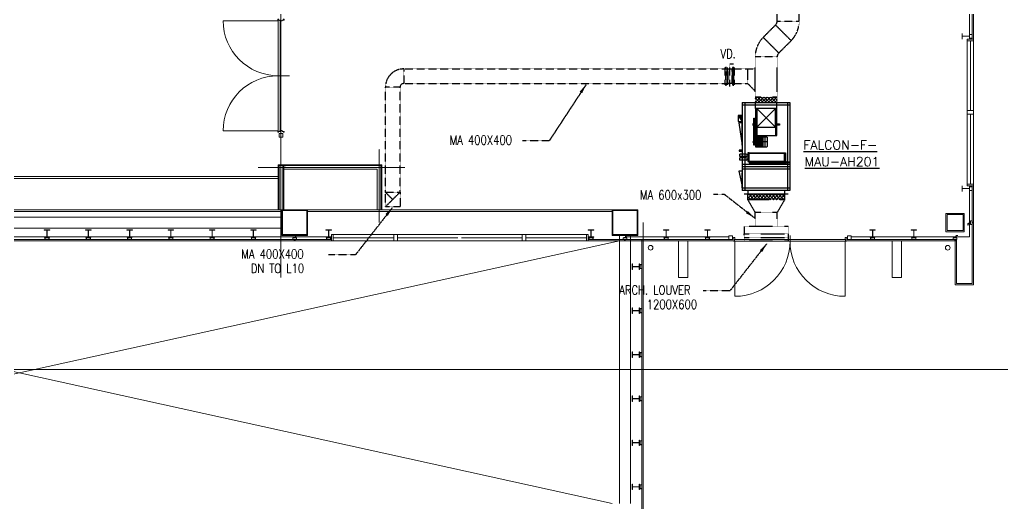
# Model space of a CAD drawing. Extents: x 225000 to 2157367, y 208400 to 840900.
# Drawn here: x 491429 to 518213, y 373552 to 386730 of the extents above; entities that cross this region are included whole.
import ezdxf
from ezdxf.enums import TextEntityAlignment as Align

# ---------------------------------------------------------------- set-up
doc = ezdxf.new("R2010")
doc.units = 0
doc.header["$LTSCALE"] = 10
doc.linetypes.add('Data Center Layout_L20$0$CENTER', pattern=[2, 1.25, -0.25, 0.25, -0.25])
doc.linetypes.add('XFM2D20-DC$0$HIDDEN', pattern=[0.3, 0.2, -0.1])
for name, color, linetype, lineweight in [('Data Center Layout_L20$0$ARC', 252, 'Continuous', 0), ('Data Center Layout_L20$0$K-SIN', 252, 'Data Center Layout_L20$0$CENTER', 9), ('Data Center Layout_L20$0$SUGATA3', 252, 'Continuous', 0)]:
    doc.layers.add(name, color=color, linetype=linetype, lineweight=lineweight)
for name, color, linetype in [('XFM2D20-DC$0$M-DUCT-DAPR', 3, 'Continuous'), ('XFM2D20-DC$0$M-DUCT-TEXT', 4, 'Continuous'), ('XFM2D20-DC$0$M-DUCT-TEXT-Line', 3, 'Continuous'), ('XFM2D20-DC$0$M-MAU-DUCT', 150, 'Continuous'), ('XFM2Q20-DC$0$M-EQPM-TEXT', 1, 'Continuous'), ('XFM2Q20-DC$0$M-HVAC-CEQPM', 22, 'Continuous'), ('XFM2Q20-DC$0$M-HVAC-EQPM', 22, 'Continuous')]:
    doc.layers.add(name, color=color, linetype=linetype)
doc.styles.add('XFM2D20-DC$0$aa-txt', font='simplex.shx', dxfattribs={"width": 0.8, "bigfont": 'CHINA.shx'})
doc.styles.add('XFM2Q20-DC$0$aa-txt', font='simplex.shx', dxfattribs={"width": 0.8, "bigfont": 'CHINA.shx'})
doc.dimstyles.new('XFM2D20-DC$0$adim-100', dxfattribs={"dimscale": 100, "dimtxt": 0.25, "dimasz": 2.5, "dimexe": 0.1, "dimexo": 0.5, "dimgap": 0.15, "dimtad": 0, "dimdec": 4, "dimdsep": 46, "dimtxsty": 'XFM2D20-DC$0$aa-txt', "dimcen": 2.5, "dimclrd": 256, "dimclre": 256, "dimclrt": 256, "dimadec": 0, "dimazin": 0, "dimtfac": 1, "dimtdec": 4, "dimtmove": 0, "dimatfit": 3, "dimfxl": 1, "dimtolj": 1, "dimtzin": 0, "dimarcsym": 0})

# ---------------------------------------------------------------- blocks, each defined once
blk = doc.blocks.new('Data Center Layout_L20')
at = {"layer": 'Data Center Layout_L20$0$ARC'}
for p, q in [((517425.59, 186202.31), (517425.59, 188202.31)), ((517315.59, 186202.31), (517315.59, 187372.31)), ((517390.59, 186202.31), (517390.59, 187372.31)), ((496975.59, 186702.31), (498475.59, 186702.31)), ((517115.59, 186202.31), (517115.59, 186352.31)), ((517315.59, 186277.31), (517115.59, 186277.31)), ((517255.59, 186202.31), (517425.59, 186202.31)), ((517255.59, 186202.31), (517425.59, 186202.31)), ((517255.59, 186202.31), (517425.59, 186202.31)), ((517255.59, 182202.31), (517255.59, 186202.31)), ((517255.59, 186152.31), (517425.59, 186152.31)), ((517315.59, 186202.31), (517315.59, 186352.31)), ((517340.59, 184252.31), (517340.59, 186152.31)), ((517425.59, 182202.31), (517425.59, 186202.31)), ((517255.59, 184252.31), (517425.59, 184252.31)), ((517255.59, 184152.31), (517425.59, 184152.31)), ((517340.59, 182252.31), (517340.59, 184152.31)), ((496975.59, 183702.31), (498475.59, 183702.31)), ((498475.59, 182774.31), (498475.59, 181552.31)), ((498475.59, 182774.31), (501297.59, 182774.31)), ((498500.59, 182752.31), (498500.59, 181552.31)), ((498500.59, 182752.31), (501275.59, 182752.31)), ((498600.59, 181552.31), (498600.59, 182752.31)), ((501275.59, 181552.31), (501275.59, 182752.31)), ((501297.59, 181552.31), (501297.59, 182774.31)), ((489275.59, 182452.31), (498475.59, 182452.31)), ((489325.59, 182402.31), (498475.59, 182402.31)), ((498625.59, 182652.31), (498625.59, 181552.31)), ((517115.59, 182202.31), (517115.59, 182052.31)), ((517115.59, 182202.31), (517115.59, 182052.31)), ((517255.59, 182252.31), (517425.59, 182252.31)), ((517255.59, 182252.31), (517425.59, 182252.31)), ((517255.59, 182202.31), (517425.59, 182202.31)), ((517255.59, 182202.31), (517425.59, 182202.31)), ((517315.59, 182202.31), (517315.59, 182052.31)), ((517315.59, 182202.31), (517315.59, 182052.31)), ((517390.59, 182202.31), (517390.59, 179537.31)), ((517315.59, 182127.31), (517115.59, 182127.31)), ((517315.59, 182127.31), (517115.59, 182127.31)), ((490275.59, 181352.31), (498575.59, 181352.31)), ((490275.59, 181052.31), (498575.59, 181052.31)), ((499925.59, 180872.31), (506925.59, 180872.31)), ((499925.59, 180702.31), (499925.59, 180872.31)), ((499975.59, 180702.31), (499975.59, 180872.31)), ((501625.59, 180872.31), (501625.59, 180702.31)), ((501725.59, 180872.31), (501725.59, 180702.31)), ((505125.59, 180872.31), (505125.59, 180702.31)), ((505225.59, 180872.31), (505225.59, 180702.31)), ((506875.59, 180702.31), (506875.59, 180872.31)), ((506925.59, 180702.31), (506925.59, 180872.31)), ((507775.59, 180852.31), (507775.59, 173552.31)), ((508075.59, 180852.31), (508075.59, 173552.31)), ((499925.59, 180737.31), (472395.59, 180737.31)), ((499925.59, 180702.31), (472395.59, 180702.31)), ((475075.59, 180702.31), (507575.59, 173552.31)), ((475275.59, 173552.31), (507775.59, 180702.31)), ((506925.59, 180702.31), (499925.59, 180702.31)), ((499975.59, 180787.31), (501625.59, 180787.31)), ((501725.59, 180787.31), (503375.59, 180787.31)), ((503475.59, 180787.31), (505125.59, 180787.31)), ((505225.59, 180787.31), (506875.59, 180787.31)), ((506925.59, 180737.31), (510885.59, 180737.31)), ((506925.59, 180702.31), (510885.59, 180702.31)), ((508390.12, 171987.31), (508390.12, 180737.31)), ((508425.59, 171952.31), (508425.59, 180702.31)), ((510925.59, 179192.31), (510925.59, 180692.31)), ((513925.59, 179192.31), (513925.59, 180692.31)), ((516960.59, 180737.31), (513965.59, 180737.31)), ((516925.59, 180702.31), (513965.59, 180702.31)), ((516925.59, 180702.31), (516375.59, 180702.31)), ((516925.59, 179502.31), (516925.59, 180702.31)), ((516960.59, 179537.31), (516960.59, 180737.31)), ((517425.59, 179502.31), (516925.59, 179502.31)), ((517390.59, 179537.31), (516960.59, 179537.31))]:
    blk.add_line(p, q, dxfattribs=at)
at = {"layer": 'Data Center Layout_L20$0$ARC', "linetype": 'Continuous'}
for p, q in [((517255.59, 186202.31), (517425.59, 186202.31)), ((498785.59, 185202.31), (498485.59, 185202.31)), ((517255.59, 182202.31), (517425.59, 182202.31)), ((517255.59, 182202.31), (517425.59, 182202.31)), ((517425.59, 179502.31), (517425.59, 182202.31)), ((498575.59, 181552.31), (490275.59, 181552.31)), ((498575.59, 181502.31), (490275.59, 181502.31)), ((507575.59, 181552.31), (499275.59, 181552.31)), ((507575.59, 181502.31), (499275.59, 181502.31)), ((512425.59, 180552.31), (512425.59, 180852.31))]:
    blk.add_line(p, q, dxfattribs=at)
at = {"layer": 'Data Center Layout_L20$0$ARC'}
for points in [[(498610.59, 186742.31), (498635.59, 186742.31), (498635.59, 186717.31), (498580.59, 186717.31), (498580.59, 186697.31), (498520.59, 186697.31), (498520.59, 186717.31), (498465.59, 186717.31), (498465.59, 186742.31), (498490.59, 186742.31)], [(498610.59, 183662.31), (498635.59, 183662.31), (498635.59, 183687.31), (498580.59, 183687.31), (498580.59, 183707.31), (498520.59, 183707.31), (498520.59, 183687.31), (498465.59, 183687.31), (498465.59, 183662.31), (498490.59, 183662.31)], [(498665.59, 182742.31), (498665.59, 182752.31), (498625.59, 182752.31), (498625.59, 182652.31), (498665.59, 182652.31), (498665.59, 182662.31)], [(498510.59, 181592.31), (498500.59, 181592.31), (498500.59, 181552.31), (498600.59, 181552.31), (498600.59, 181592.31), (498590.59, 181592.31)], [(501185.59, 181592.31), (501175.59, 181592.31), (501175.59, 181552.31), (501275.59, 181552.31), (501275.59, 181592.31), (501265.59, 181592.31)], [(517427.59, 181239.81), (517427.59, 181209.81), (517411.59, 181209.81), (517411.59, 181194.81), (517427.59, 181194.81), (517427.59, 181164.81)], [(510885.59, 180717.31), (510885.59, 180692.31), (510910.59, 180692.31), (510910.59, 180747.31), (510925.59, 180747.31), (510925.59, 180792.31), (510885.59, 180792.31), (510885.59, 180767.31)], [(513965.59, 180717.31), (513965.59, 180692.31), (513940.59, 180692.31), (513940.59, 180747.31), (513925.59, 180747.31), (513925.59, 180792.31), (513965.59, 180792.31), (513965.59, 180767.31)], [(498888.09, 180700.31), (498918.09, 180700.31), (498918.09, 180716.31), (498933.09, 180716.31), (498933.09, 180700.31), (498963.09, 180700.31)], [(507888.09, 180700.31), (507918.09, 180700.31), (507918.09, 180716.31), (507933.09, 180716.31), (507933.09, 180700.31), (507963.09, 180700.31)], [(516888.09, 180700.31), (516918.09, 180700.31), (516918.09, 180716.31), (516933.09, 180716.31), (516933.09, 180700.31), (516963.09, 180700.31)]]:
    blk.add_lwpolyline(points, dxfattribs=at)
for points in [[(498475.59, 186717.31), (498475.59, 185202.31), (498525.59, 185202.31), (498525.59, 186717.31)], [(517315.59, 186227.31), (517390.59, 186227.31), (517390.59, 186327.31), (517315.59, 186327.31)], [(498475.59, 183687.31), (498475.59, 185202.31), (498525.59, 185202.31), (498525.59, 183687.31)], [(498500.59, 183532.31), (498500.59, 183632.31), (498600.59, 183632.31), (498600.59, 183532.31)], [(517315.59, 182177.31), (517390.59, 182177.31), (517390.59, 182077.31), (517315.59, 182077.31)], [(517315.59, 182177.31), (517390.59, 182177.31), (517390.59, 182077.31), (517315.59, 182077.31)], [(498575.59, 180852.31), (498575.59, 181552.31), (499275.59, 181552.31), (499275.59, 180852.31)], [(498595.59, 180872.31), (498595.59, 181532.31), (499255.59, 181532.31), (499255.59, 180872.31)], [(507575.59, 180852.31), (507575.59, 181552.31), (508275.59, 181552.31), (508275.59, 180852.31)], [(507595.59, 180872.31), (507595.59, 181532.31), (508255.59, 181532.31), (508255.59, 180872.31)], [(516675.59, 180952.31), (516675.59, 181452.31), (517175.59, 181452.31), (517175.59, 180952.31)], [(516705.59, 180982.31), (516705.59, 181422.31), (517145.59, 181422.31), (517145.59, 180982.31)], [(517325.59, 181177.31), (517275.59, 181177.31), (517275.59, 181127.31), (517281.59, 181127.31), (517281.59, 181171.31), (517325.59, 181171.31)], [(517340.59, 181227.31), (517340.59, 181177.31), (517290.59, 181177.31), (517290.59, 181183.31), (517334.59, 181183.31), (517334.59, 181227.31)], [(517340.59, 181252.31), (517340.59, 181152.31), (517390.59, 181152.31), (517390.59, 181252.31)], [(517425.59, 181212.31), (517425.59, 181192.31), (517390.59, 181192.31), (517390.59, 181212.31)], [(492100.59, 180802.31), (492250.59, 180802.31), (492250.59, 180811.31), (492178.59, 180811.31), (492178.59, 180993.31), (492250.59, 180993.31), (492250.59, 181002.31), (492100.59, 181002.31), (492100.59, 180993.31), (492172.59, 180993.31), (492172.59, 180811.31), (492100.59, 180811.31)], [(492119.59, 180752.31), (492119.59, 180802.31), (492169.59, 180802.31), (492169.59, 180796.31), (492125.59, 180796.31), (492125.59, 180752.31)], [(492231.59, 180752.31), (492231.59, 180802.31), (492181.59, 180802.31), (492181.59, 180796.31), (492225.59, 180796.31), (492225.59, 180752.31)], [(493225.59, 180802.31), (493375.59, 180802.31), (493375.59, 180811.31), (493303.59, 180811.31), (493303.59, 180993.31), (493375.59, 180993.31), (493375.59, 181002.31), (493225.59, 181002.31), (493225.59, 180993.31), (493297.59, 180993.31), (493297.59, 180811.31), (493225.59, 180811.31)], [(493244.59, 180752.31), (493244.59, 180802.31), (493294.59, 180802.31), (493294.59, 180796.31), (493250.59, 180796.31), (493250.59, 180752.31)], [(493356.59, 180752.31), (493356.59, 180802.31), (493306.59, 180802.31), (493306.59, 180796.31), (493350.59, 180796.31), (493350.59, 180752.31)], [(494350.59, 180802.31), (494500.59, 180802.31), (494500.59, 180811.31), (494428.59, 180811.31), (494428.59, 180993.31), (494500.59, 180993.31), (494500.59, 181002.31), (494350.59, 181002.31), (494350.59, 180993.31), (494422.59, 180993.31), (494422.59, 180811.31), (494350.59, 180811.31)], [(494369.59, 180752.31), (494369.59, 180802.31), (494419.59, 180802.31), (494419.59, 180796.31), (494375.59, 180796.31), (494375.59, 180752.31)], [(494481.59, 180752.31), (494481.59, 180802.31), (494431.59, 180802.31), (494431.59, 180796.31), (494475.59, 180796.31), (494475.59, 180752.31)], [(495475.59, 180802.31), (495625.59, 180802.31), (495625.59, 180811.31), (495553.59, 180811.31), (495553.59, 180993.31), (495625.59, 180993.31), (495625.59, 181002.31), (495475.59, 181002.31), (495475.59, 180993.31), (495547.59, 180993.31), (495547.59, 180811.31), (495475.59, 180811.31)], [(495494.59, 180752.31), (495494.59, 180802.31), (495544.59, 180802.31), (495544.59, 180796.31), (495500.59, 180796.31), (495500.59, 180752.31)], [(495606.59, 180752.31), (495606.59, 180802.31), (495556.59, 180802.31), (495556.59, 180796.31), (495600.59, 180796.31), (495600.59, 180752.31)], [(496600.59, 180802.31), (496750.59, 180802.31), (496750.59, 180811.31), (496678.59, 180811.31), (496678.59, 180993.31), (496750.59, 180993.31), (496750.59, 181002.31), (496600.59, 181002.31), (496600.59, 180993.31), (496672.59, 180993.31), (496672.59, 180811.31), (496600.59, 180811.31)], [(496619.59, 180752.31), (496619.59, 180802.31), (496669.59, 180802.31), (496669.59, 180796.31), (496625.59, 180796.31), (496625.59, 180752.31)], [(496731.59, 180752.31), (496731.59, 180802.31), (496681.59, 180802.31), (496681.59, 180796.31), (496725.59, 180796.31), (496725.59, 180752.31)], [(497725.59, 180802.31), (497875.59, 180802.31), (497875.59, 180811.31), (497803.59, 180811.31), (497803.59, 180993.31), (497875.59, 180993.31), (497875.59, 181002.31), (497725.59, 181002.31), (497725.59, 180993.31), (497797.59, 180993.31), (497797.59, 180811.31), (497725.59, 180811.31)], [(497744.59, 180752.31), (497744.59, 180802.31), (497794.59, 180802.31), (497794.59, 180796.31), (497750.59, 180796.31), (497750.59, 180752.31)], [(497856.59, 180752.31), (497856.59, 180802.31), (497806.59, 180802.31), (497806.59, 180796.31), (497850.59, 180796.31), (497850.59, 180752.31)], [(498900.59, 180787.31), (498950.59, 180787.31), (498950.59, 180837.31), (498944.59, 180837.31), (498944.59, 180793.31), (498900.59, 180793.31)], [(498950.59, 180802.31), (498950.59, 180852.31), (499000.59, 180852.31), (499000.59, 180846.31), (498956.59, 180846.31), (498956.59, 180802.31)], [(499775.59, 180802.31), (499925.59, 180802.31), (499925.59, 180811.31), (499853.59, 180811.31), (499853.59, 180993.31), (499925.59, 180993.31), (499925.59, 181002.31), (499775.59, 181002.31), (499775.59, 180993.31), (499847.59, 180993.31), (499847.59, 180811.31), (499775.59, 180811.31)], [(499794.59, 180752.31), (499794.59, 180802.31), (499844.59, 180802.31), (499844.59, 180796.31), (499800.59, 180796.31), (499800.59, 180752.31)], [(499906.59, 180752.31), (499906.59, 180802.31), (499856.59, 180802.31), (499856.59, 180796.31), (499900.59, 180796.31), (499900.59, 180752.31)], [(506925.59, 180802.31), (507075.59, 180802.31), (507075.59, 180811.31), (507003.59, 180811.31), (507003.59, 180993.31), (507075.59, 180993.31), (507075.59, 181002.31), (506925.59, 181002.31), (506925.59, 180993.31), (506997.59, 180993.31), (506997.59, 180811.31), (506925.59, 180811.31)], [(506944.59, 180752.31), (506944.59, 180802.31), (506994.59, 180802.31), (506994.59, 180796.31), (506950.59, 180796.31), (506950.59, 180752.31)], [(507056.59, 180752.31), (507056.59, 180802.31), (507006.59, 180802.31), (507006.59, 180796.31), (507050.59, 180796.31), (507050.59, 180752.31)], [(507900.59, 180787.31), (507950.59, 180787.31), (507950.59, 180837.31), (507944.59, 180837.31), (507944.59, 180793.31), (507900.59, 180793.31)], [(507950.59, 180802.31), (507950.59, 180852.31), (508000.59, 180852.31), (508000.59, 180846.31), (507956.59, 180846.31), (507956.59, 180802.31)], [(508975.59, 180802.31), (509125.59, 180802.31), (509125.59, 180811.31), (509053.59, 180811.31), (509053.59, 180993.31), (509125.59, 180993.31), (509125.59, 181002.31), (508975.59, 181002.31), (508975.59, 180993.31), (509047.59, 180993.31), (509047.59, 180811.31), (508975.59, 180811.31)], [(508994.59, 180752.31), (508994.59, 180802.31), (509044.59, 180802.31), (509044.59, 180796.31), (509000.59, 180796.31), (509000.59, 180752.31)], [(509106.59, 180752.31), (509106.59, 180802.31), (509056.59, 180802.31), (509056.59, 180796.31), (509100.59, 180796.31), (509100.59, 180752.31)], [(510100.59, 180802.31), (510250.59, 180802.31), (510250.59, 180811.31), (510178.59, 180811.31), (510178.59, 180993.31), (510250.59, 180993.31), (510250.59, 181002.31), (510100.59, 181002.31), (510100.59, 180993.31), (510172.59, 180993.31), (510172.59, 180811.31), (510100.59, 180811.31)], [(510119.59, 180752.31), (510119.59, 180802.31), (510169.59, 180802.31), (510169.59, 180796.31), (510125.59, 180796.31), (510125.59, 180752.31)], [(510231.59, 180752.31), (510231.59, 180802.31), (510181.59, 180802.31), (510181.59, 180796.31), (510225.59, 180796.31), (510225.59, 180752.31)], [(510760.59, 180837.31), (510860.59, 180837.31), (510860.59, 180737.31), (510760.59, 180737.31)], [(514090.59, 180837.31), (513990.59, 180837.31), (513990.59, 180737.31), (514090.59, 180737.31)], [(514750.59, 180802.31), (514600.59, 180802.31), (514600.59, 180811.31), (514672.59, 180811.31), (514672.59, 180993.31), (514600.59, 180993.31), (514600.59, 181002.31), (514750.59, 181002.31), (514750.59, 180993.31), (514678.59, 180993.31), (514678.59, 180811.31), (514750.59, 180811.31)], [(514619.59, 180752.31), (514619.59, 180802.31), (514669.59, 180802.31), (514669.59, 180796.31), (514625.59, 180796.31), (514625.59, 180752.31)], [(514731.59, 180752.31), (514731.59, 180802.31), (514681.59, 180802.31), (514681.59, 180796.31), (514725.59, 180796.31), (514725.59, 180752.31)], [(515875.59, 180802.31), (515725.59, 180802.31), (515725.59, 180811.31), (515797.59, 180811.31), (515797.59, 180993.31), (515725.59, 180993.31), (515725.59, 181002.31), (515875.59, 181002.31), (515875.59, 180993.31), (515803.59, 180993.31), (515803.59, 180811.31), (515875.59, 180811.31)], [(515744.59, 180752.31), (515744.59, 180802.31), (515794.59, 180802.31), (515794.59, 180796.31), (515750.59, 180796.31), (515750.59, 180752.31)], [(515856.59, 180752.31), (515856.59, 180802.31), (515806.59, 180802.31), (515806.59, 180796.31), (515850.59, 180796.31), (515850.59, 180752.31)], [(516900.59, 180787.31), (516950.59, 180787.31), (516950.59, 180837.31), (516944.59, 180837.31), (516944.59, 180793.31), (516900.59, 180793.31)], [(516950.59, 180802.31), (516950.59, 180852.31), (517000.59, 180852.31), (517000.59, 180846.31), (516956.59, 180846.31), (516956.59, 180802.31)], [(492125.59, 180787.31), (492225.59, 180787.31), (492225.59, 180737.31), (492125.59, 180737.31)], [(493250.59, 180787.31), (493350.59, 180787.31), (493350.59, 180737.31), (493250.59, 180737.31)], [(494375.59, 180787.31), (494475.59, 180787.31), (494475.59, 180737.31), (494375.59, 180737.31)], [(495500.59, 180787.31), (495600.59, 180787.31), (495600.59, 180737.31), (495500.59, 180737.31)], [(496625.59, 180787.31), (496725.59, 180787.31), (496725.59, 180737.31), (496625.59, 180737.31)], [(497750.59, 180787.31), (497850.59, 180787.31), (497850.59, 180737.31), (497750.59, 180737.31)], [(498875.59, 180787.31), (498975.59, 180787.31), (498975.59, 180737.31), (498875.59, 180737.31)], [(498915.59, 180702.31), (498935.59, 180702.31), (498935.59, 180737.31), (498915.59, 180737.31)], [(499800.59, 180787.31), (499900.59, 180787.31), (499900.59, 180737.31), (499800.59, 180737.31)], [(506950.59, 180787.31), (507050.59, 180787.31), (507050.59, 180737.31), (506950.59, 180737.31)], [(507875.59, 180787.31), (507975.59, 180787.31), (507975.59, 180737.31), (507875.59, 180737.31)], [(507915.59, 180702.31), (507935.59, 180702.31), (507935.59, 180737.31), (507915.59, 180737.31)], [(509000.59, 180787.31), (509100.59, 180787.31), (509100.59, 180737.31), (509000.59, 180737.31)], [(510125.59, 180787.31), (510225.59, 180787.31), (510225.59, 180737.31), (510125.59, 180737.31)], [(510915.59, 180692.31), (512425.59, 180692.31), (512425.59, 180742.31), (510915.59, 180742.31)], [(513935.59, 180692.31), (512425.59, 180692.31), (512425.59, 180742.31), (513935.59, 180742.31)], [(514725.59, 180787.31), (514625.59, 180787.31), (514625.59, 180737.31), (514725.59, 180737.31)], [(515850.59, 180787.31), (515750.59, 180787.31), (515750.59, 180737.31), (515850.59, 180737.31)], [(516875.59, 180787.31), (516975.59, 180787.31), (516975.59, 180737.31), (516875.59, 180737.31)], [(516915.59, 180702.31), (516935.59, 180702.31), (516935.59, 180737.31), (516915.59, 180737.31)], [(508325.59, 179927.31), (508325.59, 180077.31), (508316.59, 180077.31), (508316.59, 180005.31), (508134.59, 180005.31), (508134.59, 180077.31), (508125.59, 180077.31), (508125.59, 179927.31), (508134.59, 179927.31), (508134.59, 179999.31), (508316.59, 179999.31), (508316.59, 179927.31)], [(508375.59, 180058.31), (508325.59, 180058.31), (508325.59, 180008.31), (508331.59, 180008.31), (508331.59, 180052.31), (508375.59, 180052.31)], [(508375.59, 179946.31), (508325.59, 179946.31), (508325.59, 179996.31), (508331.59, 179996.31), (508331.59, 179952.31), (508375.59, 179952.31)], [(508340.59, 179952.31), (508340.59, 180052.31), (508390.59, 180052.31), (508390.59, 179952.31)], [(508325.59, 178727.31), (508325.59, 178877.31), (508316.59, 178877.31), (508316.59, 178805.31), (508134.59, 178805.31), (508134.59, 178877.31), (508125.59, 178877.31), (508125.59, 178727.31), (508134.59, 178727.31), (508134.59, 178799.31), (508316.59, 178799.31), (508316.59, 178727.31)], [(508375.59, 178858.31), (508325.59, 178858.31), (508325.59, 178808.31), (508331.59, 178808.31), (508331.59, 178852.31), (508375.59, 178852.31)], [(508375.59, 178746.31), (508325.59, 178746.31), (508325.59, 178796.31), (508331.59, 178796.31), (508331.59, 178752.31), (508375.59, 178752.31)], [(508340.59, 178752.31), (508340.59, 178852.31), (508390.59, 178852.31), (508390.59, 178752.31)], [(508325.59, 177527.31), (508325.59, 177677.31), (508316.59, 177677.31), (508316.59, 177605.31), (508134.59, 177605.31), (508134.59, 177677.31), (508125.59, 177677.31), (508125.59, 177527.31), (508134.59, 177527.31), (508134.59, 177599.31), (508316.59, 177599.31), (508316.59, 177527.31)], [(508375.59, 177658.31), (508325.59, 177658.31), (508325.59, 177608.31), (508331.59, 177608.31), (508331.59, 177652.31), (508375.59, 177652.31)], [(508375.59, 177546.31), (508325.59, 177546.31), (508325.59, 177596.31), (508331.59, 177596.31), (508331.59, 177552.31), (508375.59, 177552.31)], [(508340.59, 177552.31), (508340.59, 177652.31), (508390.59, 177652.31), (508390.59, 177552.31)], [(508325.59, 176327.31), (508325.59, 176477.31), (508316.59, 176477.31), (508316.59, 176405.31), (508134.59, 176405.31), (508134.59, 176477.31), (508125.59, 176477.31), (508125.59, 176327.31), (508134.59, 176327.31), (508134.59, 176399.31), (508316.59, 176399.31), (508316.59, 176327.31)], [(508375.59, 176458.31), (508325.59, 176458.31), (508325.59, 176408.31), (508331.59, 176408.31), (508331.59, 176452.31), (508375.59, 176452.31)], [(508375.59, 176346.31), (508325.59, 176346.31), (508325.59, 176396.31), (508331.59, 176396.31), (508331.59, 176352.31), (508375.59, 176352.31)], [(508340.59, 176352.31), (508340.59, 176452.31), (508390.59, 176452.31), (508390.59, 176352.31)], [(508325.59, 175127.31), (508325.59, 175277.31), (508316.59, 175277.31), (508316.59, 175205.31), (508134.59, 175205.31), (508134.59, 175277.31), (508125.59, 175277.31), (508125.59, 175127.31), (508134.59, 175127.31), (508134.59, 175199.31), (508316.59, 175199.31), (508316.59, 175127.31)], [(508375.59, 175258.31), (508325.59, 175258.31), (508325.59, 175208.31), (508331.59, 175208.31), (508331.59, 175252.31), (508375.59, 175252.31)], [(508375.59, 175146.31), (508325.59, 175146.31), (508325.59, 175196.31), (508331.59, 175196.31), (508331.59, 175152.31), (508375.59, 175152.31)], [(508340.59, 175152.31), (508340.59, 175252.31), (508390.59, 175252.31), (508390.59, 175152.31)], [(508325.59, 173927.31), (508325.59, 174077.31), (508316.59, 174077.31), (508316.59, 174005.31), (508134.59, 174005.31), (508134.59, 174077.31), (508125.59, 174077.31), (508125.59, 173927.31), (508134.59, 173927.31), (508134.59, 173999.31), (508316.59, 173999.31), (508316.59, 173927.31)], [(508375.59, 174058.31), (508325.59, 174058.31), (508325.59, 174008.31), (508331.59, 174008.31), (508331.59, 174052.31), (508375.59, 174052.31)], [(508375.59, 173946.31), (508325.59, 173946.31), (508325.59, 173996.31), (508331.59, 173996.31), (508331.59, 173952.31), (508375.59, 173952.31)], [(508340.59, 173952.31), (508340.59, 174052.31), (508390.59, 174052.31), (508390.59, 173952.31)]]:
    blk.add_lwpolyline(points, close=True, dxfattribs=at)
at = {"layer": 'Data Center Layout_L20$0$ARC', "linetype": 'Continuous'}
for points in [[(509388.09, 180702.31), (509388.09, 179702.31), (509638.09, 179702.31), (509638.09, 180702.31)], [(515213.09, 180702.31), (515213.09, 179702.31), (515463.09, 179702.31), (515463.09, 180702.31)]]:
    blk.add_lwpolyline(points, close=True, dxfattribs=at)
at = {"layer": 'Data Center Layout_L20$0$ARC'}
for centre in [(508625.59, 180516.06), (516725.34, 180516.06)]:
    blk.add_circle(centre, 62.5, dxfattribs=at)
for centre, start, end in [((498475.59, 186702.31), 180, 270), ((498475.59, 183702.31), 90, 180), ((510925.59, 180692.31), 270, 0), ((513925.59, 180692.31), 180, 270)]:
    blk.add_arc(centre, 1500, start, end, dxfattribs=at)
at = {"layer": 'Data Center Layout_L20$0$K-SIN'}
for p, q in [((498550.59, 179702.31), (498550.59, 216852.31)), ((501225.59, 181202.31), (501225.59, 183202.31)), ((497925.59, 182702.31), (501925.59, 182702.31)), ((508425.59, 181202.31), (508425.59, 159678.25)), ((267679.92, 177202.31), (546925.59, 177202.31))]:
    blk.add_line(p, q, dxfattribs=at)
at = {"layer": 'Data Center Layout_L20$0$SUGATA3'}
for p, q in [((498625.59, 182652.31), (501175.59, 182652.31)), ((501175.59, 181552.31), (501175.59, 182652.31)), ((517315.59, 182202.31), (517315.59, 180812.31)), ((499925.59, 180812.31), (489275.59, 180812.31)), ((507975.59, 180812.31), (510735.59, 180812.31)), ((517315.59, 180812.31), (514090.59, 180812.31))]:
    blk.add_line(p, q, dxfattribs=at)
blk = doc.blocks.new('XFM2Q20-DC$0$AHU-5400 CMH-1')
at = {"layer": 'XFM2Q20-DC$0$M-HVAC-CEQPM'}
h = blk.add_hatch(dxfattribs=at)
h.set_pattern_fill('ANSI37', color=256, scale=100, angle=360, style=0)
h.set_pattern_definition([(135, (16.4257, -332.5046), (0.8838835, 0.8838835), []), (45, (16.4257, -332.5046), (0.8838835, -0.8838835), [])])
h.paths.add_polyline_path([(-28.8, -122), (-26.2, -122), (-26.2, -62.5), (-28.8, -62.5)])
h = blk.add_hatch(dxfattribs=at)
h.set_pattern_fill('ANSI37', color=256, scale=100, angle=360, style=0)
h.set_pattern_definition([(135, (16.4257, -393.5046), (0.8838835, 0.8838835), []), (45, (16.4257, -393.5046), (0.8838835, -0.8838835), [])])
h.paths.add_polyline_path([(-28.8, -173), (-26.2, -173), (-26.2, -123.5), (-28.8, -123.5)])
blk.add_hatch(color=256, dxfattribs=at).paths.add_polyline_path([(100.5, -203.9), (84, -192.3), (100.5, -192.3)])
for p, q in [((-114.5, -67.3), (-114.5, -187.3)), ((-104.5, -77.3), (-114.5, -77.3)), ((-104.5, -62.3), (-104.5, -192.3)), ((-39.5, -62.3), (-104.5, -62.3)), ((-39.5, -68.8), (-104.5, -68.8)), ((-98, -62.3), (-98, -192.3)), ((-46, -62.3), (-46, -192.3)), ((135.5, -62.3), (-39.5, -62.3)), ((-39.5, -62.3), (-39.5, -192.3)), ((135.5, -68.8), (-39.5, -68.8)), ((-33, -62.3), (-33, -192.3)), ((-25, -71.8), (-30, -71.8)), ((-30, -72.5), (-30, -71.8)), ((-25, -122.8), (-25, -71.8)), ((-1, -74.2), (-25, -74.2)), ((-25, -74.2), (-25, -77.2)), ((-25, -173.8), (-25, -77.2)), ((-25, -77.2), (-1, -77.2)), ((-23.8, -173.8), (-23.8, -77.2)), ((-2.3, -173.8), (-2.3, -77.2)), ((-1, -77.2), (-1, -74.2)), ((-1, -173.8), (-1, -77.2)), ((129, -192.3), (129, -62.3)), ((135.5, -192.3), (135.5, -62.3)), ((119, -102), (45.4, -102)), ((119, -102), (68.4, -152.6)), ((119, -152.6), (68.4, -102)), ((119, -98), (135.5, -98)), ((-30, -122), (-30, -122.8)), ((-25, -122.8), (-30, -122.8)), ((-30, -123.5), (-30, -122.8)), ((-25, -122.8), (-30, -122.8)), ((-25, -122), (-25, -122.8)), ((-25, -173.8), (-25, -122.8)), ((15.1, -156.6), (15.1, -125)), ((15.1, -129.8), (41.6, -129.8)), ((16.1, -124), (40.6, -124)), ((17, -124), (17, -123.4)), ((17, -123.4), (39.8, -123.4)), ((28.4, -123.4), (28.4, -162.6)), ((39.8, -123.4), (39.8, -124)), ((41.6, -125), (41.6, -156.6)), ((15.1, -135.6), (41.6, -135.6)), ((41.6, -140), (15.1, -140)), ((41.6, -156.6), (15.1, -156.6)), ((16.6, -135.6), (16.6, -156.6)), ((18.2, -135.6), (18.2, -156.6)), ((19.8, -135.6), (19.8, -156.6)), ((21.4, -135.6), (21.4, -156.6)), ((23, -135.6), (23, -156.6)), ((24.6, -135.6), (24.6, -156.6)), ((26.2, -135.6), (26.2, -156.6)), ((27, -156.6), (27, -162.6)), ((27.8, -135.6), (27.8, -156.6)), ((29.4, -135.6), (29.4, -156.6)), ((29.8, -156.6), (29.8, -162.6)), ((31, -135.6), (31, -156.6)), ((32.6, -135.6), (32.6, -156.6)), ((34.2, -135.6), (34.2, -156.6)), ((35.8, -135.6), (35.8, -156.6)), ((37.4, -135.6), (37.4, -156.6)), ((39, -135.6), (39, -156.6)), ((40.6, -135.6), (40.6, -156.6)), ((119, -152.6), (45.4, -152.6)), ((119, -156.6), (135.5, -156.6)), ((-104.5, -177.3), (-114.5, -177.3)), ((135.5, -185.8), (-104.5, -185.8)), ((-30, -173), (-30, -173.8)), ((-25, -173.8), (-30, -173.8)), ((-25, -173), (-25, -173.8)), ((-25, -176.8), (-25, -173.8)), ((-25, -173.8), (-1, -173.8)), ((-1, -176.8), (-25, -176.8)), ((-21, -182), (-21, -199.4)), ((-15, -182), (-15, -199.4)), ((-11, -182), (-11, -199.4)), ((-5, -182), (-5, -199.4)), ((-1, -173.8), (-1, -176.8)), ((27, -162.6), (29.8, -162.6)), ((135.5, -192.3), (-104.5, -192.3)), ((-97, -192.3), (-56, -192.3)), ((-51, -201.7), (-92, -192.3)), ((-51, -192.3), (-51, -201.7)), ((-21, -199.4), (-15, -199.4)), ((-11, -199.4), (-5, -199.4)), ((2.9, -201), (2.9, -192.3)), ((2.9, -192.3), (6.1, -192.3)), ((6.1, -197.6), (2.9, -197.6)), ((6.1, -198.7), (2.9, -198.7)), ((6.1, -199.9), (2.9, -199.9)), ((6.1, -201), (2.9, -201)), ((6.1, -192.3), (6.1, -201))]:
    blk.add_line(p, q, dxfattribs=at)
for points in [[(-28.8, -122), (-28.8, -72.5), (-26.2, -72.5), (-26.2, -122)], [(119, -156.6), (45.4, -156.6), (45.4, -98), (119, -98)], [(119, -152.6), (68.4, -152.6), (68.4, -102), (119, -102)], [(77.3, -91), (74.3, -91), (74.3, -98), (77.3, -98)], [(-28.8, -173), (-28.8, -123.5), (-26.2, -123.5), (-26.2, -173)], [(93.3, -159.1), (19.7, -159.1), (19.7, -161), (93.3, -161)], [(77.3, -163.6), (74.3, -163.6), (74.3, -156.6), (77.3, -156.6)], [(80.4, -192.3), (80.4, -201.7), (19.4, -192.3)], [(100.5, -203.9), (84, -203.9), (84, -192.3), (100.5, -192.3)], [(100.5, -203.9), (84, -192.3), (84, -192.3), (100.5, -192.3)]]:
    blk.add_lwpolyline(points, close=True, dxfattribs=at)
for centre in [(-18, -182), (-8, -182)]:
    blk.add_circle(centre, 3.02, dxfattribs=at)
for centre, start, end in [((16.1, -125), 90, 180), ((40.6, -125), 0, 90)]:
    blk.add_arc(centre, 1, start, end, dxfattribs=at)
blk = doc.blocks.new('XFM2Q20-DC')
at = {"layer": 'XFM2Q20-DC$0$M-HVAC-EQPM', "xscale": -10, "yscale": 10, "zscale": 10, "rotation": 270}
blk.add_blockref('XFM2Q20-DC$0$AHU-5400 CMH-1', (513048, 183116), dxfattribs=at)
at = {"layer": 'XFM2Q20-DC$0$M-EQPM-TEXT', "style": 'XFM2Q20-DC$0$aa-txt'}
for s, p in [('%%UFALCON-F-', (512790, 183317)), ('%%UMAU-AH201', (512826, 182861))]:
    blk.add_text(s, height=250, dxfattribs=at).set_placement(p, align=Align.MIDDLE_LEFT)
blk = doc.blocks.new('XFM2D20-DC')
at = {"layer": 'XFM2D20-DC$0$M-MAU-DUCT', "linetype": 'XFM2D20-DC$0$HIDDEN', "ltscale": 3}
h = blk.add_hatch(dxfattribs=at)
h.set_pattern_fill('ANSI37', color=252, scale=20, angle=180)
h.set_pattern_definition([(225, (516879.586, 251403.82), (44.90128, -44.90128), []), (315, (516879.586, 251403.82), (44.90128, 44.90128), [])])
h.paths.add_polyline_path([(512076, 184621), (511476, 184621), (511476, 184471), (512076, 184471)])
h = blk.add_hatch(dxfattribs=at)
h.set_pattern_fill('ANSI37', color=252, scale=20, angle=180)
h.set_pattern_definition([(225, (516869.586, 251846.25), (44.90128, -44.90128), []), (315, (516869.586, 251846.25), (44.90128, 44.90128), [])])
h.paths.add_polyline_path([(512276, 181821), (511276, 181821), (511276, 181971), (512276, 181971)])
at = {"layer": 'XFM2D20-DC$0$M-DUCT-DAPR', "color": 252, "linetype": 'XFM2D20-DC$0$HIDDEN'}
for p, q in [((510686, 184927, 0), (510686, 185447, 0)), ((510786, 184907, 0), (510786, 185525, 0)), ((510786, 185525, 0), (510885, 185525, 0)), ((510886, 184927, 0), (510886, 185447, 0))]:
    blk.add_line(p, q, dxfattribs=at)
for points in [[(510711, 185422), (510711, 184952), (510661, 184952), (510661, 185422)], [(510836, 185387), (510836, 184987), (510736, 184987), (510736, 185387)], [(510911, 184952), (510911, 185422), (510861, 185422), (510861, 184952)]]:
    blk.add_lwpolyline(points, close=True, dxfattribs=at)
at = {"layer": 'XFM2D20-DC$0$M-MAU-DUCT', "color": 252, "linetype": 'XFM2D20-DC$0$HIDDEN', "ltscale": 3}
for p, q in [((512076, 186689), (512076, 193794)), ((512676, 186689), (512676, 193794)), ((511476, 184471), (511476, 185716)), ((512076, 184471), (512076, 185716)), ((511276, 184987), (511276, 185387)), ((511276, 181821), (511476, 181475)), ((512276, 181821), (512076, 181475)), ((511476, 181092), (511476, 181475)), ((512076, 181475), (511476, 181475)), ((512076, 181092), (512076, 181475)), ((511176, 180792), (512376, 180792))]:
    blk.add_line(p, q, dxfattribs=at)
at = {"layer": 'XFM2D20-DC$0$M-MAU-DUCT', "color": 252, "linetype": 'XFM2D20-DC$0$HIDDEN'}
for p, q in [((512076, 186689), (512676, 186689)), ((512032, 186583), (511695, 186246)), ((512032, 186583), (512456, 186158)), ((512120, 185822), (511695, 186246)), ((512456, 186158), (512120, 185822)), ((512076, 185716), (511476, 185716)), ((501896, 185387), (511476, 185387)), ((501896, 185387), (501896, 184987)), ((501396, 182027), (501396, 184887)), ((501796, 184887), (501396, 184887)), ((501796, 182027), (501796, 184887)), ((501896, 184987), (511276, 184987)), ((511276, 184987), (511476, 184787)), ((501396, 181627), (501396, 182027)), ((501396, 182027), (501796, 182027)), ((501796, 182027), (501396, 181627)), ((501596, 181827), (501396, 182027)), ((501796, 182027), (501796, 181627)), ((501796, 181627), (501396, 181627))]:
    blk.add_line(p, q, dxfattribs=at)
at = {"layer": 'XFM2D20-DC$0$M-MAU-DUCT', "color": 252, "linetype": 'XFM2D20-DC$0$HIDDEN', "ltscale": 3}
for points in [[(512076, 184621), (511476, 184621), (511476, 184471), (512076, 184471)], [(512276, 181821), (511276, 181821), (511276, 181971), (512276, 181971)], [(512376, 180892), (512376, 181092), (511176, 181092), (511176, 180892)], [(511176, 180692), (511176, 180892), (512376, 180892), (512376, 180692)]]:
    blk.add_lwpolyline(points, close=True, dxfattribs=at)
for centre, radius, start, end in [((511926, 186689), 150, 315, 0), ((511926, 186689), 750, 315, 0), ((512226, 185716), 750, 135, 180), ((512226, 185716), 150, 135, 180)]:
    blk.add_arc(centre, radius, start, end, dxfattribs=at)
at = {"layer": 'XFM2D20-DC$0$M-MAU-DUCT', "color": 252, "linetype": 'XFM2D20-DC$0$HIDDEN'}
for radius in [500, 100]:
    blk.add_arc((501896, 184887), radius, 90, 180, dxfattribs=at)
at = {"layer": 'XFM2D20-DC$0$M-DUCT-TEXT', "color": 252, "linetype": 'XFM2D20-DC$0$HIDDEN', "style": 'XFM2D20-DC$0$aa-txt', "width": 0.8}
blk.add_text('VD.', height=250, dxfattribs=at).set_placement((510740, 185800, 0), align=Align.MIDDLE)
for s, p in [('MA 400X400', (503151, 183324)), ('MA 600x300', (508338, 181831)), ('MA 400X400', (497472, 180222)), ('DN TO L10', (497728, 179828)), ('ARCH. LOUVER', (507770, 179240)), ('1200X600', (508522, 178846))]:
    blk.add_text(s, height=250, dxfattribs=at).set_placement(p)
at = {"layer": 'XFM2D20-DC$0$M-DUCT-TEXT-Line', "color": 252, "linetype": 'XFM2D20-DC$0$HIDDEN'}
for points in [[(506865, 184958), (505863, 183429), (505130, 183429)], [(511449, 181334), (510643, 181963), (510343, 181963)], [(501586, 181606), (500585, 180327), (499851, 180327)], [(511791, 180624), (510790, 179345), (510056, 179345)]]:
    blk.add_leader(points, dimstyle='XFM2D20-DC$0$adim-100', dxfattribs=at)

msp = doc.modelspace()

# ---------------------------------------------------------------- block references
for name in ['XFM2D20-DC', 'Data Center Layout_L20', 'XFM2Q20-DC']:
    msp.add_blockref(name, (0, 200000))

doc.saveas('drawing.dxf')
